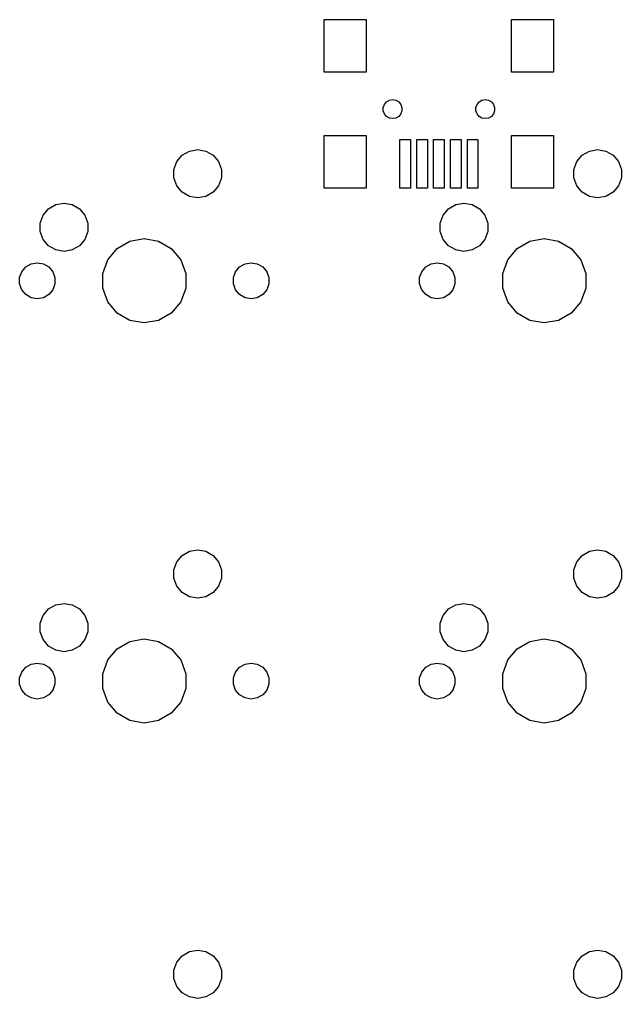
# Model space of a CAD drawing. Extents: x 16 to 275, y -108 to -10.
# Drawn here: x 16.08 to 44.67, y -56.07 to -9.6 of the extents above; entities that cross this region are included whole.
import ezdxf

# ---------------------------------------------------------------- set-up
doc = ezdxf.new("R2010")
doc.units = 0
doc.header["$MEASUREMENT"] = 0
doc.layers.add('BLACK', color=7, linetype='CONTINUOUS')

msp = doc.modelspace()

# ---------------------------------------------------------------- linework, layer by layer
at = {"layer": 'Black'}
for p, q in [((30.5504, -12.1008), (30.5504, -9.6015)), ((30.5504, -9.6015), (32.5494, -9.6015)), ((32.5494, -9.6015), (32.5494, -12.1008)), ((39.4506, -12.1008), (39.4506, -9.6015)), ((39.4506, -9.6015), (41.4496, -9.6015)), ((41.4496, -9.6015), (41.4496, -12.1008)), ((32.5494, -12.1008), (30.5504, -12.1008)), ((41.4496, -12.1008), (39.4506, -12.1008)), ((33.5103, -13.5052), (33.646, -13.4268)), ((33.646, -13.4268), (33.8004, -13.3996)), ((33.8004, -13.3996), (33.9547, -13.4268)), ((33.9547, -13.4268), (34.0904, -13.5052)), ((37.9096, -13.5052), (38.0453, -13.4268)), ((38.0453, -13.4268), (38.1996, -13.3996)), ((38.1996, -13.3996), (38.354, -13.4268)), ((38.354, -13.4268), (38.4897, -13.5052)), ((33.3559, -13.7725), (33.4095, -13.6253)), ((33.3559, -13.9293), (33.3559, -13.7725)), ((33.4095, -14.0765), (33.3559, -13.9293)), ((33.4095, -13.6253), (33.5103, -13.5052)), ((34.0904, -13.5052), (34.1912, -13.6253)), ((34.1912, -13.6253), (34.2448, -13.7725)), ((34.2448, -13.9293), (34.1912, -14.0765)), ((34.2448, -13.7725), (34.2448, -13.9293)), ((37.7552, -13.7725), (37.8088, -13.6253)), ((37.7552, -13.9293), (37.7552, -13.7725)), ((37.8088, -14.0765), (37.7552, -13.9293)), ((37.8088, -13.6253), (37.9096, -13.5052)), ((38.4897, -13.5052), (38.5905, -13.6253)), ((38.5905, -13.6253), (38.6441, -13.7725)), ((38.6441, -13.9293), (38.5905, -14.0765)), ((38.6441, -13.7725), (38.6441, -13.9293)), ((33.5103, -14.1966), (33.4095, -14.0765)), ((33.646, -14.275), (33.5103, -14.1966)), ((33.8004, -14.3022), (33.646, -14.275)), ((33.9547, -14.275), (33.8004, -14.3022)), ((34.0904, -14.1966), (33.9547, -14.275)), ((34.1912, -14.0765), (34.0904, -14.1966)), ((37.9096, -14.1966), (37.8088, -14.0765)), ((38.0453, -14.275), (37.9096, -14.1966)), ((38.1996, -14.3022), (38.0453, -14.275)), ((38.354, -14.275), (38.1996, -14.3022)), ((38.4897, -14.1966), (38.354, -14.275)), ((38.5905, -14.0765), (38.4897, -14.1966)), ((30.5504, -17.5999), (30.5504, -15.1006)), ((30.5504, -15.1006), (32.5494, -15.1006)), ((32.5494, -15.1006), (32.5494, -17.5999)), ((34.1496, -17.5999), (34.1496, -15.2987)), ((34.1496, -15.2987), (34.65, -15.2987)), ((34.65, -15.2987), (34.65, -17.5999)), ((34.9497, -17.5999), (34.9497, -15.2987)), ((34.9497, -15.2987), (35.4501, -15.2987)), ((35.4501, -15.2987), (35.4501, -17.5999)), ((35.7498, -17.5999), (35.7498, -15.2987)), ((35.7498, -15.2987), (36.2502, -15.2987)), ((36.2502, -15.2987), (36.2502, -17.5999)), ((36.5499, -17.5999), (36.5499, -15.2987)), ((36.5499, -15.2987), (37.0503, -15.2987)), ((37.0503, -15.2987), (37.0503, -17.5999)), ((37.35, -17.5999), (37.35, -15.2987)), ((37.35, -15.2987), (37.8504, -15.2987)), ((37.8504, -15.2987), (37.8504, -17.5999)), ((39.4506, -17.5999), (39.4506, -15.1006)), ((39.4506, -15.1006), (41.4496, -15.1006)), ((41.4496, -15.1006), (41.4496, -17.5999)), ((24.1476, -15.8418), (24.54, -15.7726)), ((24.54, -15.7726), (24.9324, -15.8418)), ((43.1476, -15.8418), (43.54, -15.7726)), ((43.54, -15.7726), (43.9324, -15.8418)), ((23.5464, -16.3463), (23.8025, -16.0411)), ((23.8025, -16.0411), (24.1476, -15.8418)), ((24.9324, -15.8418), (25.2775, -16.0411)), ((25.2775, -16.0411), (25.5336, -16.3463)), ((42.5464, -16.3463), (42.8025, -16.0411)), ((42.8025, -16.0411), (43.1476, -15.8418)), ((43.9324, -15.8418), (44.2775, -16.0411)), ((44.2775, -16.0411), (44.5336, -16.3463)), ((23.4101, -16.7208), (23.5464, -16.3463)), ((23.4101, -17.1192), (23.4101, -16.7208)), ((25.5336, -16.3463), (25.6699, -16.7208)), ((25.6699, -16.7208), (25.6699, -17.1192)), ((42.4101, -16.7208), (42.5464, -16.3463)), ((42.4101, -17.1192), (42.4101, -16.7208)), ((44.5336, -16.3463), (44.6699, -16.7208)), ((44.6699, -16.7208), (44.6699, -17.1192)), ((23.5464, -17.4937), (23.4101, -17.1192)), ((25.6699, -17.1192), (25.5336, -17.4937)), ((42.5464, -17.4937), (42.4101, -17.1192)), ((44.6699, -17.1192), (44.5336, -17.4937)), ((23.8025, -17.7989), (23.5464, -17.4937)), ((25.5336, -17.4937), (25.2775, -17.7989)), ((32.5494, -17.5999), (30.5504, -17.5999)), ((34.65, -17.5999), (34.1496, -17.5999)), ((35.4501, -17.5999), (34.9497, -17.5999)), ((36.2502, -17.5999), (35.7498, -17.5999)), ((37.0503, -17.5999), (36.5499, -17.5999)), ((37.8504, -17.5999), (37.35, -17.5999)), ((41.4496, -17.5999), (39.4506, -17.5999)), ((42.8025, -17.7989), (42.5464, -17.4937)), ((44.5336, -17.4937), (44.2775, -17.7989)), ((24.1476, -17.9982), (23.8025, -17.7989)), ((24.54, -18.0674), (24.1476, -17.9982)), ((24.9324, -17.9982), (24.54, -18.0674)), ((25.2775, -17.7989), (24.9324, -17.9982)), ((43.1476, -17.9982), (42.8025, -17.7989)), ((43.54, -18.0674), (43.1476, -17.9982)), ((43.9324, -17.9982), (43.54, -18.0674)), ((44.2775, -17.7989), (43.9324, -17.9982)), ((17.1964, -18.8863), (17.4525, -18.5811)), ((17.4525, -18.5811), (17.7976, -18.3818)), ((17.7976, -18.3818), (18.19, -18.3126)), ((18.19, -18.3126), (18.5824, -18.3818)), ((18.5824, -18.3818), (18.9275, -18.5811)), ((18.9275, -18.5811), (19.1836, -18.8863)), ((36.1964, -18.8863), (36.4525, -18.5811)), ((36.4525, -18.5811), (36.7976, -18.3818)), ((36.7976, -18.3818), (37.19, -18.3126)), ((37.19, -18.3126), (37.5824, -18.3818)), ((37.5824, -18.3818), (37.9275, -18.5811)), ((37.9275, -18.5811), (38.1836, -18.8863)), ((17.0601, -19.2608), (17.1964, -18.8863)), ((19.1836, -18.8863), (19.3199, -19.2608)), ((36.0601, -19.2608), (36.1964, -18.8863)), ((38.1836, -18.8863), (38.3199, -19.2608)), ((17.0601, -19.6592), (17.0601, -19.2608)), ((19.3199, -19.2608), (19.3199, -19.6592)), ((36.0601, -19.6592), (36.0601, -19.2608)), ((38.3199, -19.2608), (38.3199, -19.6592)), ((17.1964, -20.0337), (17.0601, -19.6592)), ((19.3199, -19.6592), (19.1836, -20.0337)), ((36.1964, -20.0337), (36.0601, -19.6592)), ((38.3199, -19.6592), (38.1836, -20.0337)), ((17.4525, -20.3389), (17.1964, -20.0337)), ((17.7976, -20.5382), (17.4525, -20.3389)), ((18.9275, -20.3389), (18.5824, -20.5382)), ((19.1836, -20.0337), (18.9275, -20.3389)), ((20.7134, -20.4667), (21.3154, -20.1192)), ((21.3154, -20.1192), (22, -19.9985)), ((22, -19.9985), (22.6846, -20.1192)), ((22.6846, -20.1192), (23.2865, -20.4667)), ((36.4525, -20.3389), (36.1964, -20.0337)), ((36.7976, -20.5382), (36.4525, -20.3389)), ((37.9275, -20.3389), (37.5824, -20.5382)), ((38.1836, -20.0337), (37.9275, -20.3389)), ((39.7135, -20.4667), (40.3154, -20.1192)), ((40.3154, -20.1192), (41, -19.9985)), ((41, -19.9985), (41.6846, -20.1192)), ((41.6846, -20.1192), (42.2865, -20.4667)), ((18.19, -20.6074), (17.7976, -20.5382)), ((18.5824, -20.5382), (18.19, -20.6074)), ((20.2666, -20.9992), (20.7134, -20.4667)), ((23.2865, -20.4667), (23.7334, -20.9992)), ((37.19, -20.6074), (36.7976, -20.5382)), ((37.5824, -20.5382), (37.19, -20.6074)), ((39.2666, -20.9992), (39.7135, -20.4667)), ((42.2865, -20.4667), (42.7334, -20.9992)), ((16.1803, -21.5729), (16.371, -21.3457)), ((16.371, -21.3457), (16.6279, -21.1974)), ((16.6279, -21.1974), (16.92, -21.1458)), ((16.92, -21.1458), (17.2121, -21.1974)), ((17.2121, -21.1974), (17.469, -21.3457)), ((17.469, -21.3457), (17.6597, -21.5729)), ((20.0289, -21.6524), (20.2666, -20.9992)), ((23.7334, -20.9992), (23.9711, -21.6524)), ((26.3403, -21.5729), (26.531, -21.3457)), ((26.531, -21.3457), (26.7879, -21.1974)), ((26.7879, -21.1974), (27.08, -21.1458)), ((27.08, -21.1458), (27.3721, -21.1974)), ((27.3721, -21.1974), (27.629, -21.3457)), ((27.629, -21.3457), (27.8197, -21.5729)), ((35.1803, -21.5729), (35.371, -21.3457)), ((35.371, -21.3457), (35.6279, -21.1974)), ((35.6279, -21.1974), (35.92, -21.1458)), ((35.92, -21.1458), (36.2121, -21.1974)), ((36.2121, -21.1974), (36.469, -21.3457)), ((36.469, -21.3457), (36.6597, -21.5729)), ((39.0289, -21.6524), (39.2666, -20.9992)), ((42.7334, -20.9992), (42.9711, -21.6524)), ((16.0788, -21.8517), (16.1803, -21.5729)), ((17.6597, -21.5729), (17.7612, -21.8517)), ((20.0289, -22.3476), (20.0289, -21.6524)), ((23.9711, -21.6524), (23.9711, -22.3476)), ((26.2388, -21.8517), (26.3403, -21.5729)), ((27.8197, -21.5729), (27.9212, -21.8517)), ((35.0788, -21.8517), (35.1803, -21.5729)), ((36.6597, -21.5729), (36.7612, -21.8517)), ((39.0289, -22.3476), (39.0289, -21.6524)), ((42.9711, -21.6524), (42.9711, -22.3476)), ((16.0788, -22.1483), (16.0788, -21.8517)), ((16.1803, -22.4271), (16.0788, -22.1483)), ((17.7612, -22.1483), (17.6597, -22.4271)), ((17.7612, -21.8517), (17.7612, -22.1483)), ((26.2388, -22.1483), (26.2388, -21.8517)), ((26.3403, -22.4271), (26.2388, -22.1483)), ((27.9212, -22.1483), (27.8197, -22.4271)), ((27.9212, -21.8517), (27.9212, -22.1483)), ((35.0788, -22.1483), (35.0788, -21.8517)), ((35.1803, -22.4271), (35.0788, -22.1483)), ((36.7612, -22.1483), (36.6597, -22.4271)), ((36.7612, -21.8517), (36.7612, -22.1483)), ((16.371, -22.6543), (16.1803, -22.4271)), ((16.6279, -22.8026), (16.371, -22.6543)), ((17.469, -22.6543), (17.2121, -22.8026)), ((17.6597, -22.4271), (17.469, -22.6543)), ((20.2666, -23.0008), (20.0289, -22.3476)), ((23.9711, -22.3476), (23.7334, -23.0008)), ((26.531, -22.6543), (26.3403, -22.4271)), ((26.7879, -22.8026), (26.531, -22.6543)), ((27.629, -22.6543), (27.3721, -22.8026)), ((27.8197, -22.4271), (27.629, -22.6543)), ((35.371, -22.6543), (35.1803, -22.4271)), ((35.6279, -22.8026), (35.371, -22.6543)), ((36.469, -22.6543), (36.2121, -22.8026)), ((36.6597, -22.4271), (36.469, -22.6543)), ((39.2666, -23.0008), (39.0289, -22.3476)), ((42.9711, -22.3476), (42.7334, -23.0008)), ((16.92, -22.8542), (16.6279, -22.8026)), ((17.2121, -22.8026), (16.92, -22.8542)), ((20.7134, -23.5332), (20.2666, -23.0008)), ((23.7334, -23.0008), (23.2865, -23.5332)), ((27.08, -22.8542), (26.7879, -22.8026)), ((27.3721, -22.8026), (27.08, -22.8542)), ((35.92, -22.8542), (35.6279, -22.8026)), ((36.2121, -22.8026), (35.92, -22.8542)), ((39.7135, -23.5332), (39.2666, -23.0008)), ((42.7334, -23.0008), (42.2865, -23.5332)), ((21.3154, -23.8808), (20.7134, -23.5332)), ((23.2865, -23.5332), (22.6846, -23.8808)), ((40.3154, -23.8808), (39.7135, -23.5332)), ((42.2865, -23.5332), (41.6846, -23.8808)), ((22, -24.0015), (21.3154, -23.8808)), ((22.6846, -23.8808), (22, -24.0015)), ((41, -24.0015), (40.3154, -23.8808)), ((41.6846, -23.8808), (41, -24.0015)), ((23.8025, -35.0411), (24.1476, -34.8418)), ((24.1476, -34.8418), (24.54, -34.7726)), ((24.54, -34.7726), (24.9324, -34.8418)), ((24.9324, -34.8418), (25.2775, -35.0411)), ((42.8025, -35.0411), (43.1476, -34.8418)), ((43.1476, -34.8418), (43.54, -34.7726)), ((43.54, -34.7726), (43.9324, -34.8418)), ((43.9324, -34.8418), (44.2775, -35.0411)), ((23.5464, -35.3463), (23.8025, -35.0411)), ((25.2775, -35.0411), (25.5336, -35.3463)), ((42.5464, -35.3463), (42.8025, -35.0411)), ((44.2775, -35.0411), (44.5336, -35.3463)), ((23.4101, -35.7208), (23.5464, -35.3463)), ((23.4101, -36.1192), (23.4101, -35.7208)), ((25.5336, -35.3463), (25.6699, -35.7208)), ((25.6699, -35.7208), (25.6699, -36.1192)), ((42.4101, -35.7208), (42.5464, -35.3463)), ((42.4101, -36.1192), (42.4101, -35.7208)), ((44.5336, -35.3463), (44.6699, -35.7208)), ((44.6699, -35.7208), (44.6699, -36.1192)), ((23.5464, -36.4937), (23.4101, -36.1192)), ((25.6699, -36.1192), (25.5336, -36.4937)), ((42.5464, -36.4937), (42.4101, -36.1192)), ((44.6699, -36.1192), (44.5336, -36.4937)), ((23.8025, -36.7989), (23.5464, -36.4937)), ((25.5336, -36.4937), (25.2775, -36.7989)), ((42.8025, -36.7989), (42.5464, -36.4937)), ((44.5336, -36.4937), (44.2775, -36.7989)), ((24.1476, -36.9982), (23.8025, -36.7989)), ((24.54, -37.0674), (24.1476, -36.9982)), ((24.9324, -36.9982), (24.54, -37.0674)), ((25.2775, -36.7989), (24.9324, -36.9982)), ((43.1476, -36.9982), (42.8025, -36.7989)), ((43.54, -37.0674), (43.1476, -36.9982)), ((43.9324, -36.9982), (43.54, -37.0674)), ((44.2775, -36.7989), (43.9324, -36.9982)), ((17.1964, -37.8863), (17.4525, -37.5811)), ((17.4525, -37.5811), (17.7976, -37.3818)), ((17.7976, -37.3818), (18.19, -37.3126)), ((18.19, -37.3126), (18.5824, -37.3818)), ((18.5824, -37.3818), (18.9275, -37.5811)), ((18.9275, -37.5811), (19.1836, -37.8863)), ((36.1964, -37.8863), (36.4525, -37.5811)), ((36.4525, -37.5811), (36.7976, -37.3818)), ((36.7976, -37.3818), (37.19, -37.3126)), ((37.19, -37.3126), (37.5824, -37.3818)), ((37.5824, -37.3818), (37.9275, -37.5811)), ((37.9275, -37.5811), (38.1836, -37.8863)), ((17.0601, -38.2608), (17.1964, -37.8863)), ((19.1836, -37.8863), (19.3199, -38.2608)), ((36.0601, -38.2608), (36.1964, -37.8863)), ((38.1836, -37.8863), (38.3199, -38.2608)), ((17.0601, -38.6592), (17.0601, -38.2608)), ((19.3199, -38.2608), (19.3199, -38.6592)), ((36.0601, -38.6592), (36.0601, -38.2608)), ((38.3199, -38.2608), (38.3199, -38.6592)), ((17.1964, -39.0337), (17.0601, -38.6592)), ((19.3199, -38.6592), (19.1836, -39.0337)), ((21.3154, -39.1192), (22, -38.9985)), ((22, -38.9985), (22.6846, -39.1192)), ((36.1964, -39.0337), (36.0601, -38.6592)), ((38.3199, -38.6592), (38.1836, -39.0337)), ((40.3154, -39.1192), (41, -38.9985)), ((41, -38.9985), (41.6846, -39.1192)), ((17.4525, -39.3389), (17.1964, -39.0337)), ((17.7976, -39.5382), (17.4525, -39.3389)), ((18.9275, -39.3389), (18.5824, -39.5382)), ((19.1836, -39.0337), (18.9275, -39.3389)), ((20.2666, -39.9992), (20.7134, -39.4667)), ((20.7134, -39.4667), (21.3154, -39.1192)), ((22.6846, -39.1192), (23.2865, -39.4667)), ((23.2865, -39.4667), (23.7334, -39.9992)), ((36.4525, -39.3389), (36.1964, -39.0337)), ((36.7976, -39.5382), (36.4525, -39.3389)), ((37.9275, -39.3389), (37.5824, -39.5382)), ((38.1836, -39.0337), (37.9275, -39.3389)), ((39.2666, -39.9992), (39.7135, -39.4667)), ((39.7135, -39.4667), (40.3154, -39.1192)), ((41.6846, -39.1192), (42.2865, -39.4667)), ((42.2865, -39.4667), (42.7334, -39.9992)), ((18.19, -39.6074), (17.7976, -39.5382)), ((18.5824, -39.5382), (18.19, -39.6074)), ((37.19, -39.6074), (36.7976, -39.5382)), ((37.5824, -39.5382), (37.19, -39.6074)), ((16.1803, -40.5729), (16.371, -40.3457)), ((16.371, -40.3457), (16.6279, -40.1974)), ((16.6279, -40.1974), (16.92, -40.1458)), ((16.92, -40.1458), (17.2121, -40.1974)), ((17.2121, -40.1974), (17.469, -40.3457)), ((17.469, -40.3457), (17.6597, -40.5729)), ((20.0289, -40.6524), (20.2666, -39.9992)), ((23.7334, -39.9992), (23.9711, -40.6524)), ((26.3403, -40.5729), (26.531, -40.3457)), ((26.531, -40.3457), (26.7879, -40.1974)), ((26.7879, -40.1974), (27.08, -40.1458)), ((27.08, -40.1458), (27.3721, -40.1974)), ((27.3721, -40.1974), (27.629, -40.3457)), ((27.629, -40.3457), (27.8197, -40.5729)), ((35.1803, -40.5729), (35.371, -40.3457)), ((35.371, -40.3457), (35.6279, -40.1974)), ((35.6279, -40.1974), (35.92, -40.1458)), ((35.92, -40.1458), (36.2121, -40.1974)), ((36.2121, -40.1974), (36.469, -40.3457)), ((36.469, -40.3457), (36.6597, -40.5729)), ((39.0289, -40.6524), (39.2666, -39.9992)), ((42.7334, -39.9992), (42.9711, -40.6524)), ((16.0788, -40.8517), (16.1803, -40.5729)), ((16.0788, -41.1483), (16.0788, -40.8517)), ((17.6597, -40.5729), (17.7612, -40.8517)), ((17.7612, -40.8517), (17.7612, -41.1483)), ((20.0289, -41.3476), (20.0289, -40.6524)), ((23.9711, -40.6524), (23.9711, -41.3476)), ((26.2388, -40.8517), (26.3403, -40.5729)), ((26.2388, -41.1483), (26.2388, -40.8517)), ((27.8197, -40.5729), (27.9212, -40.8517)), ((27.9212, -40.8517), (27.9212, -41.1483)), ((35.0788, -40.8517), (35.1803, -40.5729)), ((35.0788, -41.1483), (35.0788, -40.8517)), ((36.6597, -40.5729), (36.7612, -40.8517)), ((36.7612, -40.8517), (36.7612, -41.1483)), ((39.0289, -41.3476), (39.0289, -40.6524)), ((42.9711, -40.6524), (42.9711, -41.3476)), ((16.1803, -41.4271), (16.0788, -41.1483)), ((17.7612, -41.1483), (17.6597, -41.4271)), ((20.2666, -42.0008), (20.0289, -41.3476)), ((23.9711, -41.3476), (23.7334, -42.0008)), ((26.3403, -41.4271), (26.2388, -41.1483)), ((27.9212, -41.1483), (27.8197, -41.4271)), ((35.1803, -41.4271), (35.0788, -41.1483)), ((36.7612, -41.1483), (36.6597, -41.4271)), ((39.2666, -42.0008), (39.0289, -41.3476)), ((42.9711, -41.3476), (42.7334, -42.0008)), ((16.371, -41.6543), (16.1803, -41.4271)), ((16.6279, -41.8026), (16.371, -41.6543)), ((16.92, -41.8541), (16.6279, -41.8026)), ((17.2121, -41.8026), (16.92, -41.8541)), ((17.469, -41.6543), (17.2121, -41.8026)), ((17.6597, -41.4271), (17.469, -41.6543)), ((26.531, -41.6543), (26.3403, -41.4271)), ((26.7879, -41.8026), (26.531, -41.6543)), ((27.08, -41.8541), (26.7879, -41.8026)), ((27.3721, -41.8026), (27.08, -41.8541)), ((27.629, -41.6543), (27.3721, -41.8026)), ((27.8197, -41.4271), (27.629, -41.6543)), ((35.371, -41.6543), (35.1803, -41.4271)), ((35.6279, -41.8026), (35.371, -41.6543)), ((35.92, -41.8541), (35.6279, -41.8026)), ((36.2121, -41.8026), (35.92, -41.8541)), ((36.469, -41.6543), (36.2121, -41.8026)), ((36.6597, -41.4271), (36.469, -41.6543)), ((20.7134, -42.5332), (20.2666, -42.0008)), ((23.7334, -42.0008), (23.2865, -42.5332)), ((39.7135, -42.5332), (39.2666, -42.0008)), ((42.7334, -42.0008), (42.2865, -42.5332)), ((21.3154, -42.8808), (20.7134, -42.5332)), ((23.2865, -42.5332), (22.6846, -42.8808)), ((40.3154, -42.8808), (39.7135, -42.5332)), ((42.2865, -42.5332), (41.6846, -42.8808)), ((22, -43.0015), (21.3154, -42.8808)), ((22.6846, -42.8808), (22, -43.0015)), ((41, -43.0015), (40.3154, -42.8808)), ((41.6846, -42.8808), (41, -43.0015)), ((23.8025, -54.0411), (24.1476, -53.8418)), ((24.1476, -53.8418), (24.54, -53.7726)), ((24.54, -53.7726), (24.9324, -53.8418)), ((24.9324, -53.8418), (25.2775, -54.0411)), ((42.8025, -54.0411), (43.1476, -53.8418)), ((43.1476, -53.8418), (43.54, -53.7726)), ((43.54, -53.7726), (43.9324, -53.8418)), ((43.9324, -53.8418), (44.2775, -54.0411)), ((23.4101, -54.7208), (23.5464, -54.3463)), ((23.5464, -54.3463), (23.8025, -54.0411)), ((25.2775, -54.0411), (25.5336, -54.3463)), ((25.5336, -54.3463), (25.6699, -54.7208)), ((42.4101, -54.7208), (42.5464, -54.3463)), ((42.5464, -54.3463), (42.8025, -54.0411)), ((44.2775, -54.0411), (44.5336, -54.3463)), ((44.5336, -54.3463), (44.6699, -54.7208)), ((23.4101, -55.1192), (23.4101, -54.7208)), ((25.6699, -54.7208), (25.6699, -55.1192)), ((42.4101, -55.1192), (42.4101, -54.7208)), ((44.6699, -54.7208), (44.6699, -55.1192)), ((23.5464, -55.4937), (23.4101, -55.1192)), ((25.6699, -55.1192), (25.5336, -55.4937)), ((42.5464, -55.4937), (42.4101, -55.1192)), ((44.6699, -55.1192), (44.5336, -55.4937)), ((23.8025, -55.7989), (23.5464, -55.4937)), ((25.5336, -55.4937), (25.2775, -55.7989)), ((42.8025, -55.7989), (42.5464, -55.4937)), ((44.5336, -55.4937), (44.2775, -55.7989)), ((24.1476, -55.9982), (23.8025, -55.7989)), ((24.54, -56.0674), (24.1476, -55.9982)), ((24.9324, -55.9982), (24.54, -56.0674)), ((25.2775, -55.7989), (24.9324, -55.9982)), ((43.1476, -55.9982), (42.8025, -55.7989)), ((43.54, -56.0674), (43.1476, -55.9982)), ((43.9324, -55.9982), (43.54, -56.0674)), ((44.2775, -55.7989), (43.9324, -55.9982))]:
    msp.add_line(p, q, dxfattribs=at)

doc.saveas('drawing.dxf')
